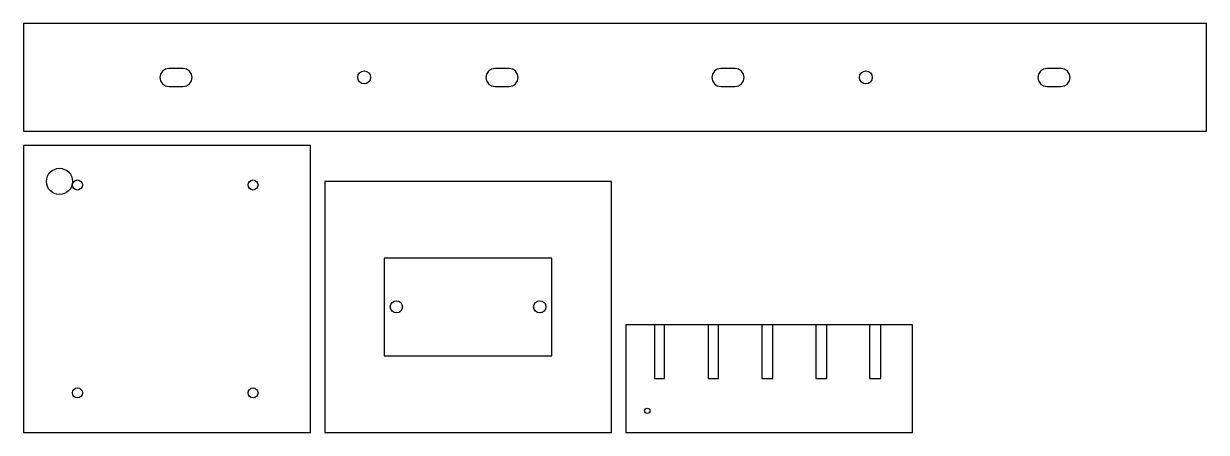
# Model space of a CAD drawing. Header units: millimetres. Extents: x 4 to 334, y 4 to 118.
import ezdxf

# ---------------------------------------------------------------- set-up
doc = ezdxf.new("R2010")
doc.units = ezdxf.units.MM
doc.layers.add('CUT', color=1, linetype='Continuous')

msp = doc.modelspace()

# ---------------------------------------------------------------- linework, layer by layer
at = {"layer": 'CUT'}
for points in [[(334, 88), (334, 118), (4, 118), (4, 88)], [(44.5, 105.5), (43.543, 105.31), (42.732, 104.768), (42.19, 103.957), (42, 103), (42.19, 102.043), (42.732, 101.232), (43.543, 100.69), (44.5, 100.5), (48.5, 100.5), (49.457, 100.69), (50.268, 101.232), (50.81, 102.043), (51, 103), (50.81, 103.957), (50.268, 104.768), (49.457, 105.31), (48.5, 105.5)], [(135.5, 105.5), (134.543, 105.31), (133.732, 104.768), (133.19, 103.957), (133, 103), (133.19, 102.043), (133.732, 101.232), (134.543, 100.69), (135.5, 100.5), (139.5, 100.5), (140.457, 100.69), (141.268, 101.232), (141.81, 102.043), (142, 103), (141.81, 103.957), (141.268, 104.768), (140.457, 105.31), (139.5, 105.5)], [(198.5, 105.5), (197.543, 105.31), (196.732, 104.768), (196.19, 103.957), (196, 103), (196.19, 102.043), (196.732, 101.232), (197.543, 100.69), (198.5, 100.5), (202.5, 100.5), (203.457, 100.69), (204.268, 101.232), (204.81, 102.043), (205, 103), (204.81, 103.957), (204.268, 104.768), (203.457, 105.31), (202.5, 105.5)], [(289.5, 105.5), (288.543, 105.31), (287.732, 104.768), (287.19, 103.957), (287, 103), (287.19, 102.043), (287.732, 101.232), (288.543, 100.69), (289.5, 100.5), (293.5, 100.5), (294.457, 100.69), (295.268, 101.232), (295.81, 102.043), (296, 103), (295.81, 103.957), (295.268, 104.768), (294.457, 105.31), (293.5, 105.5)], [(4, 4), (84, 4), (84, 84), (4, 84)], [(168, 4), (168, 74), (88, 74), (88, 4)], [(151.375, 25.375), (151.375, 52.625), (104.625, 52.625), (104.625, 25.375)], [(172, 4), (252, 4), (252, 34), (172, 34)], [(180, 19), (182.8, 19), (182.8, 34), (180, 34)], [(195, 19), (197.9, 19), (197.9, 34), (195, 34)], [(210, 19), (213, 19), (213, 34), (210, 34)], [(225, 19), (228.1, 19), (228.1, 34), (225, 34)], [(240, 19), (243.2, 19), (243.2, 34), (240, 34)]]:
    msp.add_lwpolyline(points, close=True, dxfattribs=at)
for centre, radius in [((99, 103), 1.8), ((239, 103), 1.8), ((14, 74), 3.65), ((19, 73), 1.4), ((68, 73), 1.4), ((108, 39), 1.7), ((148, 39), 1.7), ((19, 15), 1.4), ((68, 15), 1.4), ((178, 10), 0.75)]:
    msp.add_circle(centre, radius, dxfattribs=at)

doc.saveas('drawing.dxf')
